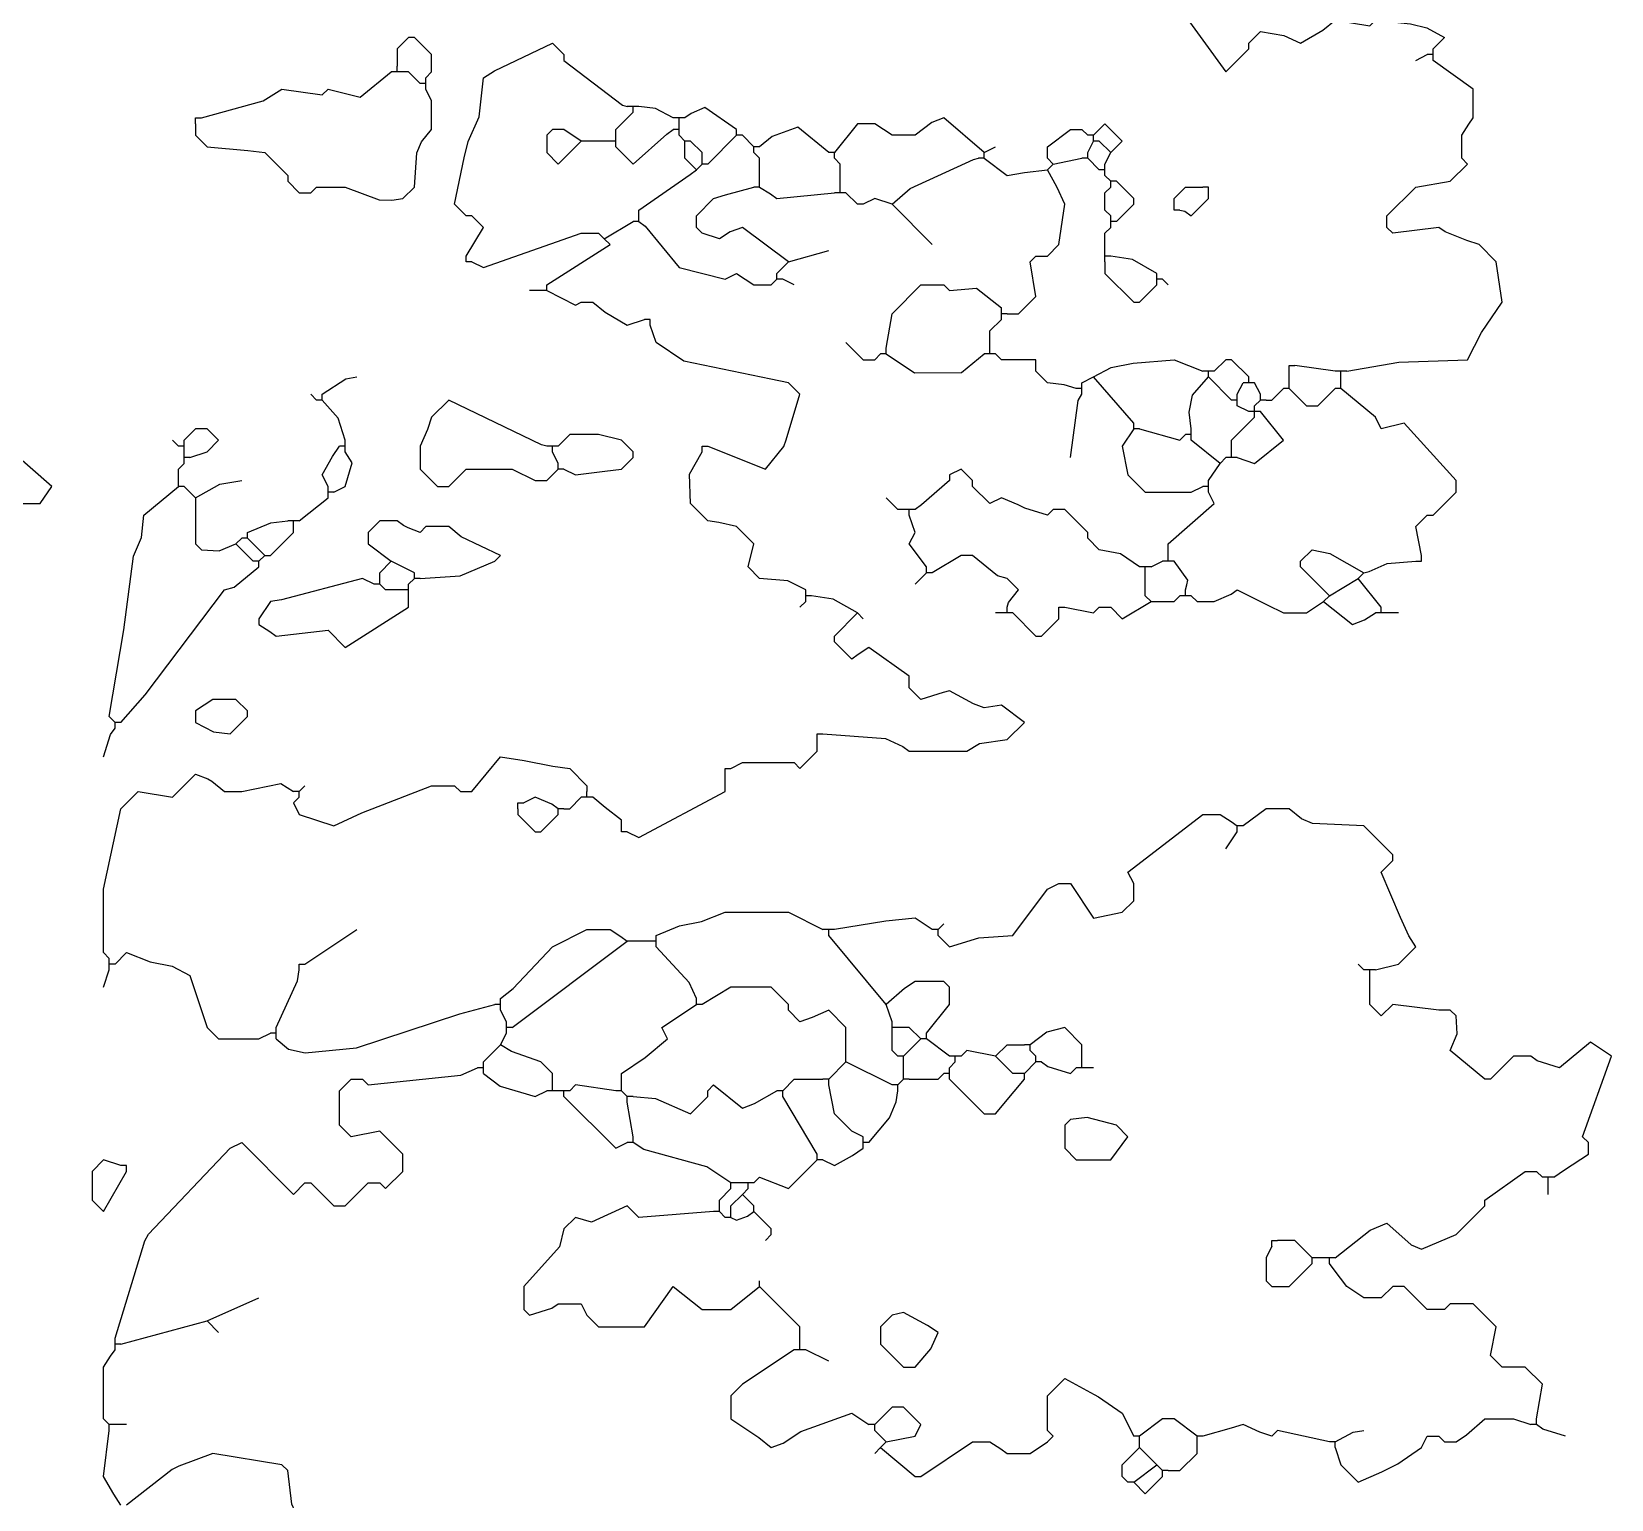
# Model space of a CAD drawing. Header units: metres. Extents: x -375439 to -92892, y 227570 to 490033.
# Drawn here: x -199633 to -197437, y 238035 to 240075 of the extents above; entities that cross this region are included whole.
import ezdxf

# ---------------------------------------------------------------- set-up
doc = ezdxf.new("R2010")
doc.units = ezdxf.units.M
doc.header["$MEASUREMENT"] = 0

msp = doc.modelspace()

# ---------------------------------------------------------------- linework, layer by layer
at = {"linetype": 'Continuous'}
for points in [[(-198036.5, 240106.5), (-197972.5, 240018.5), (-197940.5, 240050.5), (-197940.5, 240058.5), (-197924.5, 240074.5), (-197891.7, 240068.9), (-197868.5, 240058.5), (-197837.8, 240076.4), (-197820.5, 240090.5), (-197772.5, 240082.5), (-197764.5, 240090.5), (-197715.8, 240085.4), (-197693.2, 240079.7), (-197668.5, 240066.5), (-197684.5, 240050.5)], [(-199084.5, 240010.5), (-199076.5, 240018.5), (-199076.5, 240042.5), (-199100.5, 240066.5), (-199108.5, 240066.5), (-199124.5, 240050.5), (-199124.5, 240026.5)], [(-199028.5, 239762.5), (-199004.5, 239802.5), (-199020.5, 239818.5), (-199028.5, 239818.5), (-199044.5, 239834.5), (-199031.3, 239899.3), (-199025.7, 239921.8), (-199010.5, 239955.9), (-199004.5, 240010.5), (-198989.3, 240020.1), (-198908.5, 240058.5), (-198892.5, 240042.5), (-198892.5, 240034.5), (-198811.1, 239972.5), (-198804.5, 239970.5)], [(-197684.5, 240042.5), (-197684.5, 240050.5)], [(-199124.5, 240018.5), (-199124.5, 240026.5)], [(-197804.5, 239602.5), (-197732.2, 239614.9), (-197636.5, 239618.5), (-197617, 239656.4), (-197588.5, 239698.5), (-197596.5, 239754.5), (-197620.5, 239778.5), (-197637.3, 239784.1), (-197667.7, 239796.1), (-197676.5, 239802.5), (-197740.5, 239794.5), (-197748.5, 239802.5), (-197748.5, 239818.5), (-197708.5, 239858.5), (-197660.5, 239866.5), (-197636.5, 239890.5), (-197644.5, 239898.5), (-197644.5, 239930.5), (-197634.9, 239945.7), (-197628.5, 239954.5), (-197628.5, 239994.5), (-197684.5, 240034.5)], [(-197708.5, 240034.5), (-197692.5, 240042.5)], [(-197684.5, 240042.5), (-197692.5, 240042.5)], [(-197684.5, 240034.5), (-197684.5, 240042.5)], [(-199396.5, 239954.5), (-199310.8, 239978.3), (-199284.5, 239994.5), (-199228.5, 239986.5), (-199220.5, 239994.5), (-199175.6, 239983.2), (-199132.5, 240018.5)], [(-199124.5, 240018.5), (-199132.5, 240018.5)], [(-199116.5, 240018.5), (-199124.5, 240018.5)], [(-199092.5, 240002.5), (-199108.5, 240018.5), (-199116.5, 240018.5)], [(-199084.5, 240002.5), (-199092.5, 240002.5)], [(-199084.5, 240002.5), (-199084.5, 240010.5)], [(-199084.5, 239994.5), (-199084.5, 240002.5)], [(-199404.5, 239946.5), (-199404.5, 239930.5), (-199388.5, 239914.5), (-199331.8, 239909.4), (-199308.5, 239906.5), (-199276.5, 239874.5), (-199276.5, 239866.5), (-199260.5, 239850.5), (-199244.5, 239850.5), (-199236.5, 239858.5), (-199196.5, 239858.5), (-199149.3, 239840.9), (-199131.7, 239840.1), (-199116.5, 239842.5), (-199100.5, 239858.5), (-199097.2, 239906.1), (-199090.7, 239921.3), (-199076.5, 239938.5), (-199076.5, 239978.5), (-199084.5, 239994.5)], [(-198820.5, 239930.5), (-198820.5, 239938.5), (-198796.5, 239962.5)], [(-198796.5, 239970.5), (-198804.5, 239970.5)], [(-198796.5, 239962.5), (-198796.5, 239970.5)], [(-198788.5, 239970.5), (-198796.5, 239970.5)], [(-198740.5, 239954.5), (-198765.2, 239967.7), (-198788.5, 239970.5)], [(-198652.5, 239938.5), (-198696.7, 239968.9), (-198715.7, 239960.9), (-198724.5, 239954.5)], [(-199404.5, 239946.5), (-199404.5, 239954.5), (-199396.5, 239954.5)], [(-198868.5, 239922.5), (-198892.5, 239938.5), (-198908.5, 239938.5), (-198916.5, 239930.5), (-198916.5, 239906.5), (-198900.5, 239890.5), (-198868.5, 239922.5)], [(-198820.5, 239914.5), (-198796.5, 239890.5), (-198749.3, 239932.1), (-198740.5, 239938.5)], [(-198732.5, 239954.5), (-198740.5, 239954.5)], [(-198732.5, 239938.5), (-198740.5, 239938.5)], [(-198732.5, 239946.5), (-198732.5, 239954.5)], [(-198724.5, 239954.5), (-198732.5, 239954.5)], [(-198732.5, 239938.5), (-198732.5, 239946.5)], [(-198732.5, 239930.5), (-198732.5, 239938.5)], [(-198652.5, 239930.5), (-198652.5, 239938.5)], [(-198524.5, 239906.5), (-198567.6, 239941.9), (-198603.3, 239928.7), (-198620.5, 239914.5)], [(-198308.5, 239906.5), (-198364.5, 239954.5), (-198381.3, 239948.1), (-198404.5, 239930.5), (-198436.5, 239930.5), (-198460.5, 239946.5), (-198484.5, 239946.5), (-198516.5, 239906.5)], [(-198212.5, 239890.5), (-198220.5, 239898.5), (-198220.5, 239914.5), (-198188.5, 239938.5), (-198172.5, 239938.5), (-198164.5, 239930.5)], [(-198132.5, 239906.5), (-198116.5, 239922.5), (-198140.5, 239946.5), (-198156.5, 239930.5)], [(-198828.5, 239922.5), (-198868.5, 239922.5)], [(-198820.5, 239922.5), (-198828.5, 239922.5)], [(-198820.5, 239922.5), (-198820.5, 239930.5)], [(-198820.5, 239914.5), (-198820.5, 239922.5)], [(-198724.5, 239922.5), (-198732.5, 239930.5)], [(-198724.5, 239914.5), (-198724.5, 239922.5)], [(-198716.5, 239922.5), (-198724.5, 239922.5)], [(-198708.5, 239882.5), (-198724.5, 239898.5), (-198724.5, 239914.5)], [(-198700.5, 239898.5), (-198700.5, 239906.5), (-198716.5, 239922.5)], [(-198692.5, 239890.5), (-198652.5, 239930.5)], [(-198644.5, 239930.5), (-198652.5, 239930.5)], [(-198628.5, 239914.5), (-198644.5, 239930.5)], [(-198628.5, 239906.5), (-198628.5, 239914.5)], [(-198620.5, 239914.5), (-198628.5, 239914.5)], [(-198308.5, 239906.5), (-198292.5, 239914.5)], [(-198156.5, 239930.5), (-198164.5, 239930.5)], [(-198164.5, 239906.5), (-198156.5, 239922.5)], [(-198156.5, 239922.5), (-198156.5, 239930.5)], [(-198148.5, 239922.5), (-198156.5, 239922.5)], [(-198132.5, 239906.5), (-198148.5, 239922.5)], [(-198700.5, 239890.5), (-198700.5, 239898.5)], [(-198620.5, 239866.5), (-198620.5, 239898.5), (-198628.5, 239906.5)], [(-198516.5, 239906.5), (-198524.5, 239906.5)], [(-198516.5, 239898.5), (-198516.5, 239906.5)], [(-198508.5, 239858.5), (-198508.5, 239890.5), (-198516.5, 239898.5)], [(-198436.5, 239834.5), (-198411.1, 239856.6), (-198323.3, 239896.7), (-198316.5, 239898.5)], [(-198308.5, 239898.5), (-198316.5, 239898.5)], [(-198308.5, 239898.5), (-198308.5, 239906.5)], [(-198308.5, 239898.5), (-198276.5, 239874.5), (-198252.5, 239878.5), (-198220.5, 239882.5)], [(-198212.5, 239890.5), (-198172.5, 239898.5)], [(-198164.5, 239898.5), (-198172.5, 239898.5)], [(-198164.5, 239898.5), (-198164.5, 239906.5)], [(-198148.5, 239882.5), (-198164.5, 239898.5)], [(-198140.5, 239890.5), (-198132.5, 239906.5)], [(-198788.5, 239818.5), (-198788.5, 239826.5), (-198717.3, 239876.1), (-198708.5, 239882.5)], [(-198708.5, 239882.5), (-198700.5, 239890.5)], [(-198692.5, 239890.5), (-198700.5, 239890.5)], [(-198276.5, 239682.5), (-198260.5, 239682.5), (-198236.5, 239706.5), (-198244.5, 239754.5), (-198236.5, 239762.5), (-198220.5, 239762.5), (-198204.5, 239778.5), (-198196.5, 239834.5), (-198206.9, 239857.7), (-198220.5, 239882.5)], [(-198220.5, 239882.5), (-198212.5, 239890.5)], [(-198140.5, 239882.5), (-198148.5, 239882.5)], [(-198140.5, 239882.5), (-198140.5, 239890.5)], [(-198140.5, 239874.5), (-198140.5, 239882.5)], [(-198132.5, 239866.5), (-198140.5, 239874.5)], [(-198580.5, 239754.5), (-198644.5, 239802.5), (-198661.3, 239796.1), (-198676.5, 239786.5), (-198700.5, 239794.5), (-198708.5, 239802.5), (-198708.5, 239818.5), (-198684.5, 239842.5), (-198667.9, 239847.5), (-198628.5, 239858.5)], [(-198620.5, 239858.5), (-198628.5, 239858.5)], [(-198620.5, 239858.5), (-198620.5, 239866.5)], [(-198620.5, 239858.5), (-198605.3, 239848.9), (-198596.5, 239842.5), (-198516.5, 239850.5)], [(-198508.5, 239850.5), (-198516.5, 239850.5)], [(-198508.5, 239850.5), (-198508.5, 239858.5)], [(-198500.5, 239850.5), (-198508.5, 239850.5)], [(-198436.5, 239834.5), (-198460.5, 239842.5), (-198476.5, 239834.5), (-198484.5, 239834.5), (-198500.5, 239850.5)], [(-198132.5, 239818.5), (-198140.5, 239826.5), (-198140.5, 239850.5), (-198132.5, 239858.5)], [(-198132.5, 239858.5), (-198132.5, 239866.5)], [(-198124.5, 239866.5), (-198132.5, 239866.5)], [(-198124.5, 239810.5), (-198100.5, 239834.5), (-198100.5, 239842.5), (-198124.5, 239866.5)], [(-198044.5, 239834.5), (-198044.5, 239842.5), (-198028.5, 239858.5), (-198004.5, 239858.5)], [(-198036.5, 239826.5), (-198029.3, 239824.9), (-198020.5, 239818.5), (-197996.5, 239842.5), (-197996.5, 239850.5)], [(-197996.5, 239850.5), (-197996.5, 239858.5), (-198004.5, 239858.5)], [(-198380.5, 239778.5), (-198436.5, 239834.5)], [(-198036.5, 239826.5), (-198044.5, 239826.5), (-198044.5, 239834.5)], [(-198836.5, 239786.5), (-198796.5, 239810.5)], [(-198788.5, 239810.5), (-198796.5, 239810.5)], [(-198788.5, 239810.5), (-198788.5, 239818.5)], [(-198788.5, 239810.5), (-198779.7, 239804.1), (-198732.5, 239746.5), (-198668.5, 239730.5), (-198652.5, 239738.5), (-198628.5, 239722.5), (-198604.5, 239722.5), (-198596.5, 239730.5)], [(-198132.5, 239810.5), (-198132.5, 239818.5)], [(-198132.5, 239802.5), (-198132.5, 239810.5)], [(-198124.5, 239810.5), (-198132.5, 239810.5)], [(-199020.5, 239754.5), (-199004.5, 239746.5), (-198868.5, 239794.5), (-198844.5, 239794.5), (-198836.5, 239786.5)], [(-198916.5, 239722.5), (-198828.5, 239778.5), (-198836.5, 239786.5)], [(-198140.5, 239770.5), (-198140.5, 239794.5), (-198132.5, 239802.5)], [(-199020.5, 239754.5), (-199028.5, 239754.5), (-199028.5, 239762.5)], [(-198580.5, 239754.5), (-198524.5, 239770.5)], [(-198140.5, 239762.5), (-198140.5, 239770.5)], [(-198140.5, 239754.5), (-198140.5, 239762.5)], [(-198132.5, 239762.5), (-198140.5, 239762.5)], [(-198068.5, 239738.5), (-198102.1, 239757.7), (-198132.5, 239762.5)], [(-198596.5, 239738.5), (-198580.5, 239754.5)], [(-198596.5, 239730.5), (-198596.5, 239738.5)], [(-198140.5, 239754.5), (-198140.5, 239738.5), (-198100.5, 239698.5), (-198092.5, 239698.5), (-198068.5, 239722.5)], [(-198068.5, 239730.5), (-198068.5, 239738.5)], [(-198916.5, 239714.5), (-198916.5, 239722.5)], [(-198588.5, 239730.5), (-198596.5, 239730.5)], [(-198572.5, 239722.5), (-198588.5, 239730.5)], [(-198444.5, 239634.5), (-198436.5, 239682.5), (-198396.5, 239722.5), (-198364.5, 239722.5), (-198356.5, 239714.5), (-198319.3, 239717.8), (-198284.5, 239690.5)], [(-198068.5, 239722.5), (-198068.5, 239730.5)], [(-198060.5, 239730.5), (-198068.5, 239730.5)], [(-198052.5, 239722.5), (-198060.5, 239730.5)], [(-198924.5, 239714.5), (-198940.5, 239714.5)], [(-198916.5, 239714.5), (-198924.5, 239714.5)], [(-198916.5, 239714.5), (-198876.5, 239694.5), (-198868.5, 239698.5), (-198852.5, 239698.5), (-198835.3, 239684.4), (-198804.5, 239666.5), (-198780.5, 239674.5)], [(-198772.5, 239666.5), (-198772.5, 239674.5), (-198780.5, 239674.5)], [(-198300.5, 239634.5), (-198300.5, 239658.5), (-198284.5, 239674.5)], [(-198284.5, 239682.5), (-198284.5, 239690.5)], [(-198284.5, 239674.5), (-198284.5, 239682.5)], [(-198276.5, 239682.5), (-198284.5, 239682.5)], [(-198692.5, 239498.5), (-198612.5, 239466.5), (-198586.9, 239497.7), (-198583.8, 239507.1), (-198564.5, 239570.5), (-198580.5, 239586.5), (-198605.1, 239591.5), (-198725.8, 239616.7), (-198764.5, 239642.5), (-198772.5, 239666.5)], [(-198500.5, 239642.5), (-198476.5, 239618.5), (-198460.5, 239618.5), (-198452.5, 239626.5)], [(-198444.5, 239626.5), (-198444.5, 239634.5)], [(-198300.5, 239626.5), (-198300.5, 239634.5)], [(-198444.5, 239626.5), (-198452.5, 239626.5)], [(-198444.5, 239626.5), (-198405.3, 239600.1), (-198339.7, 239600.9), (-198308.5, 239626.5)], [(-198300.5, 239626.5), (-198308.5, 239626.5)], [(-198292.5, 239626.5), (-198300.5, 239626.5)], [(-198244.5, 239618.5), (-198284.5, 239618.5), (-198292.5, 239626.5)], [(-198236.5, 239610.5), (-198236.5, 239618.5), (-198244.5, 239618.5)], [(-198180.5, 239578.5), (-198197.2, 239583.7), (-198220.5, 239586.5), (-198236.5, 239602.5), (-198236.5, 239610.5)], [(-198156.5, 239594.5), (-198131.9, 239607.5), (-198101.1, 239613.6), (-198044.5, 239618.5), (-198004.5, 239602.5)], [(-197940.5, 239594.5), (-197964.5, 239618.5), (-197972.5, 239618.5), (-197988.5, 239602.5)], [(-197884.5, 239602.5), (-197884.5, 239610.5), (-197876.5, 239610.5)], [(-197820.5, 239602.5), (-197876.5, 239610.5)], [(-199228.5, 239570.5), (-199195.7, 239592.1), (-199180.5, 239594.5)], [(-198172.5, 239586.5), (-198156.5, 239594.5)], [(-198172.5, 239578.5), (-198172.5, 239586.5)], [(-198100.5, 239530.5), (-198156.5, 239594.5)], [(-198020.5, 239522.5), (-198023.3, 239545.8), (-198018.6, 239569.1), (-197996.5, 239594.5)], [(-197996.5, 239602.5), (-198004.5, 239602.5)], [(-197996.5, 239594.5), (-197996.5, 239602.5)], [(-197988.5, 239602.5), (-197996.5, 239602.5)], [(-197964.5, 239562.5), (-197996.5, 239594.5)], [(-197956.5, 239570.5), (-197948.5, 239586.5)], [(-197940.5, 239586.5), (-197948.5, 239586.5)], [(-197940.5, 239586.5), (-197940.5, 239594.5)], [(-197932.5, 239586.5), (-197940.5, 239586.5)], [(-197924.5, 239570.5), (-197932.5, 239586.5)], [(-197884.5, 239586.5), (-197884.5, 239602.5)], [(-197884.5, 239578.5), (-197884.5, 239586.5)], [(-197812.5, 239602.5), (-197820.5, 239602.5)], [(-197812.5, 239594.5), (-197812.5, 239602.5)], [(-197804.5, 239602.5), (-197812.5, 239602.5)], [(-197812.5, 239586.5), (-197812.5, 239594.5)], [(-197812.5, 239578.5), (-197812.5, 239586.5)], [(-199236.5, 239562.5), (-199244.5, 239570.5)], [(-199228.5, 239562.5), (-199236.5, 239562.5)], [(-199228.5, 239562.5), (-199228.5, 239570.5)], [(-199196.5, 239506.5), (-199206.4, 239537.1), (-199228.5, 239562.5)], [(-198916.5, 239498.5), (-198923.7, 239500.1), (-199052.5, 239562.5), (-199076.5, 239538.5), (-199082.1, 239521.7), (-199092.5, 239498.5), (-199092.5, 239466.5), (-199068.5, 239442.5), (-199052.5, 239442.5), (-199028.5, 239466.5), (-198964.5, 239466.5), (-198932.5, 239450.5), (-198916.5, 239450.5), (-198900.5, 239466.5)], [(-198188.5, 239482.5), (-198177.7, 239561.8), (-198172.5, 239570.5)], [(-198172.5, 239578.5), (-198180.5, 239578.5)], [(-198172.5, 239570.5), (-198172.5, 239578.5)], [(-197956.5, 239562.5), (-197964.5, 239562.5)], [(-197956.5, 239562.5), (-197956.5, 239570.5)], [(-197956.5, 239554.5), (-197956.5, 239562.5)], [(-197932.5, 239554.5), (-197924.5, 239562.5)], [(-197924.5, 239562.5), (-197924.5, 239570.5)], [(-197916.5, 239562.5), (-197924.5, 239562.5)], [(-197916.5, 239562.5), (-197908.5, 239562.5), (-197892.5, 239578.5)], [(-197884.5, 239578.5), (-197892.5, 239578.5)], [(-197884.5, 239578.5), (-197860.5, 239554.5), (-197844.5, 239554.5), (-197820.5, 239578.5)], [(-197812.5, 239578.5), (-197820.5, 239578.5)], [(-197700.5, 239346.5), (-197708.5, 239386.5), (-197692.5, 239402.5), (-197684.5, 239402.5), (-197652.5, 239434.5), (-197652.5, 239450.5), (-197724.5, 239530.5), (-197756.5, 239522.5), (-197764.5, 239538.5), (-197812.5, 239578.5)], [(-197940.5, 239546.5), (-197956.5, 239554.5)], [(-197956.5, 239482.5), (-197932.5, 239474.5), (-197892.5, 239506.5), (-197924.5, 239546.5)], [(-197932.5, 239546.5), (-197940.5, 239546.5)], [(-197932.5, 239546.5), (-197932.5, 239554.5)], [(-197932.5, 239538.5), (-197932.5, 239546.5)], [(-197924.5, 239546.5), (-197932.5, 239546.5)], [(-199412.5, 239482.5), (-199388.5, 239490.5), (-199372.5, 239506.5), (-199388.5, 239522.5), (-199404.5, 239522.5), (-199420.5, 239506.5)], [(-198100.5, 239522.5), (-198116.5, 239498.5), (-198108.5, 239458.5), (-198084.5, 239434.5), (-198020.5, 239434.5), (-198004.5, 239442.5)], [(-198100.5, 239522.5), (-198100.5, 239530.5)], [(-198092.5, 239522.5), (-198100.5, 239522.5)], [(-198092.5, 239522.5), (-198036.5, 239506.5), (-198028.5, 239514.5)], [(-198020.5, 239514.5), (-198020.5, 239522.5)], [(-197964.5, 239490.5), (-197964.5, 239506.5), (-197932.5, 239538.5)], [(-199620.5, 239418.5), (-199604.5, 239442.5), (-199668.5, 239498.5), (-199684.5, 239482.5), (-199684.5, 239442.5), (-199660.5, 239418.5), (-199620.5, 239418.5)], [(-199428.5, 239498.5), (-199436.5, 239506.5)], [(-199420.5, 239498.5), (-199428.5, 239498.5)], [(-199420.5, 239498.5), (-199420.5, 239506.5)], [(-199420.5, 239490.5), (-199420.5, 239498.5)], [(-199220.5, 239442.5), (-199228.5, 239458.5), (-199214.4, 239483.8), (-199204.5, 239498.5)], [(-199196.5, 239498.5), (-199204.5, 239498.5)], [(-199196.5, 239498.5), (-199196.5, 239506.5)], [(-199196.5, 239490.5), (-199196.5, 239498.5)], [(-198908.5, 239498.5), (-198916.5, 239498.5)], [(-198908.5, 239490.5), (-198908.5, 239498.5)], [(-198900.5, 239498.5), (-198908.5, 239498.5)], [(-198892.5, 239466.5), (-198876.5, 239458.5), (-198835.8, 239463.7), (-198812.5, 239466.5), (-198796.5, 239482.5), (-198796.5, 239490.5), (-198812.5, 239506.5), (-198844.5, 239514.5), (-198884.5, 239514.5), (-198900.5, 239498.5)], [(-198700.5, 239490.5), (-198700.5, 239498.5), (-198692.5, 239498.5)], [(-198020.5, 239514.5), (-198028.5, 239514.5)], [(-198020.5, 239506.5), (-198020.5, 239514.5)], [(-197980.5, 239474.5), (-198020.5, 239506.5)], [(-199428.5, 239450.5), (-199428.5, 239466.5), (-199420.5, 239474.5)], [(-199420.5, 239482.5), (-199420.5, 239490.5)], [(-199420.5, 239474.5), (-199420.5, 239482.5)], [(-199412.5, 239482.5), (-199420.5, 239482.5)], [(-199212.5, 239434.5), (-199196.5, 239442.5), (-199186.9, 239475.3), (-199196.5, 239490.5)], [(-198900.5, 239474.5), (-198908.5, 239490.5)], [(-198900.5, 239466.5), (-198900.5, 239474.5)], [(-198556.5, 239298.5), (-198581.1, 239311.3), (-198620.5, 239314.5), (-198636.5, 239330.5), (-198628.5, 239362.5), (-198652.5, 239386.5), (-198677.3, 239392.1), (-198692.5, 239394.5), (-198716.5, 239418.5), (-198718.1, 239459.3), (-198700.5, 239490.5)], [(-197996.5, 239450.5), (-197980.5, 239474.5)], [(-197980.5, 239474.5), (-197972.5, 239482.5)], [(-197964.5, 239482.5), (-197972.5, 239482.5)], [(-197964.5, 239482.5), (-197964.5, 239490.5)], [(-197956.5, 239482.5), (-197964.5, 239482.5)], [(-198892.5, 239466.5), (-198900.5, 239466.5)], [(-198092.5, 239330.5), (-198119, 239348.8), (-198148.5, 239354.5), (-198164.5, 239370.5), (-198164.5, 239378.5), (-198196.5, 239410.5), (-198212.5, 239410.5), (-198220.5, 239402.5), (-198251.7, 239412.1), (-198261.3, 239416.9), (-198284.5, 239426.5), (-198300.5, 239418.5), (-198324.5, 239442.5), (-198324.5, 239450.5), (-198340.5, 239466.5), (-198356.5, 239458.5), (-198356.5, 239450.5), (-198395.7, 239416.9), (-198404.5, 239410.5)], [(-199516.5, 239114.5), (-199524.5, 239122.5), (-199504.2, 239242.9), (-199490.9, 239345.7), (-199479.6, 239371.2), (-199476.5, 239402.5), (-199428.5, 239442.5)], [(-199428.5, 239442.5), (-199428.5, 239450.5)], [(-199420.5, 239442.5), (-199428.5, 239442.5)], [(-199404.5, 239426.5), (-199420.5, 239442.5)], [(-199404.5, 239426.5), (-199370.9, 239445.7), (-199340.5, 239450.5)], [(-199220.5, 239434.5), (-199220.5, 239442.5)], [(-199220.5, 239426.5), (-199220.5, 239434.5)], [(-199212.5, 239434.5), (-199220.5, 239434.5)], [(-198052.5, 239346.5), (-198052.5, 239362.5), (-197988.5, 239418.5), (-197996.5, 239434.5)], [(-197996.5, 239442.5), (-198004.5, 239442.5)], [(-197996.5, 239442.5), (-197996.5, 239450.5)], [(-197996.5, 239434.5), (-197996.5, 239442.5)], [(-199404.5, 239426.5), (-199404.5, 239362.5), (-199396.5, 239354.5), (-199371.7, 239352.9), (-199348.5, 239362.5)], [(-199260.5, 239394.5), (-199220.5, 239426.5)], [(-198420.5, 239410.5), (-198428.5, 239410.5), (-198444.5, 239426.5)], [(-198412.5, 239410.5), (-198420.5, 239410.5)], [(-198412.5, 239402.5), (-198412.5, 239410.5)], [(-198404.5, 239410.5), (-198412.5, 239410.5)], [(-199332.5, 239378.5), (-199299.8, 239391.7), (-199276.5, 239394.5)], [(-199308.5, 239346.5), (-199300.5, 239346.5), (-199268.5, 239378.5), (-199268.5, 239386.5)], [(-199268.5, 239394.5), (-199276.5, 239394.5)], [(-199268.5, 239386.5), (-199268.5, 239394.5)], [(-199260.5, 239394.5), (-199268.5, 239394.5)], [(-199092.5, 239314.5), (-199037, 239318), (-198988.5, 239338.5), (-198980.5, 239346.5), (-199035.3, 239372.4), (-199052.5, 239386.5), (-199084.5, 239386.5), (-199092.5, 239378.5), (-199109.3, 239384.9), (-199115.7, 239388.1), (-199124.5, 239394.5), (-199148.5, 239394.5), (-199164.5, 239378.5), (-199164.5, 239362.5), (-199132.5, 239338.5)], [(-198388.5, 239330.5), (-198412.5, 239362.5), (-198404.5, 239378.5), (-198412.5, 239402.5)], [(-199348.5, 239362.5), (-199340.5, 239370.5)], [(-199332.5, 239370.5), (-199340.5, 239370.5)], [(-199332.5, 239370.5), (-199332.5, 239378.5)], [(-199308.5, 239346.5), (-199332.5, 239370.5)], [(-199324.5, 239338.5), (-199348.5, 239362.5)], [(-199316.5, 239338.5), (-199308.5, 239346.5)], [(-198276.5, 239274.5), (-198274.7, 239281.3), (-198260.5, 239298.5), (-198276.5, 239314.5), (-198290.1, 239318.2), (-198324.5, 239346.5), (-198340.5, 239346.5), (-198380.5, 239322.5)], [(-198052.5, 239338.5), (-198052.5, 239346.5)], [(-197828.5, 239290.5), (-197868.5, 239330.5), (-197868.5, 239338.5), (-197852.5, 239354.5), (-197827.8, 239349.4), (-197780.5, 239322.5)], [(-197708.5, 239338.5), (-197700.5, 239338.5), (-197700.5, 239346.5)], [(-199508.5, 239114.5), (-199474.6, 239152.9), (-199364.5, 239298.5), (-199351, 239302.2), (-199316.5, 239330.5)], [(-199316.5, 239338.5), (-199324.5, 239338.5)], [(-199316.5, 239330.5), (-199316.5, 239338.5)], [(-199148.5, 239314.5), (-199148.5, 239322.5), (-199132.5, 239338.5)], [(-199100.5, 239322.5), (-199132.5, 239338.5)], [(-199100.5, 239314.5), (-199100.5, 239322.5)], [(-198404.5, 239306.5), (-198388.5, 239322.5)], [(-198388.5, 239322.5), (-198388.5, 239330.5)], [(-198380.5, 239322.5), (-198388.5, 239322.5)], [(-198084.5, 239330.5), (-198092.5, 239330.5)], [(-198084.5, 239322.5), (-198084.5, 239330.5)], [(-198076.5, 239330.5), (-198084.5, 239330.5)], [(-198076.5, 239282.5), (-198084.5, 239290.5), (-198084.5, 239322.5)], [(-198076.5, 239330.5), (-198060.5, 239338.5)], [(-198052.5, 239338.5), (-198060.5, 239338.5)], [(-198044.5, 239338.5), (-198052.5, 239338.5)], [(-198028.5, 239298.5), (-198026.9, 239305.7), (-198025.3, 239312.1), (-198044.5, 239338.5)], [(-197788.5, 239314.5), (-197780.5, 239322.5)], [(-197780.5, 239322.5), (-197773.3, 239324.1), (-197748, 239335.3), (-197708.5, 239338.5)], [(-199156.5, 239306.5), (-199172.5, 239314.5), (-199285.3, 239284.9), (-199300.5, 239282.5), (-199316.5, 239258.5), (-199316.5, 239250.5), (-199301.3, 239240.9), (-199292.5, 239234.5), (-199220.5, 239242.5), (-199196.5, 239218.5), (-199108.5, 239274.5), (-199108.5, 239290.5)], [(-199148.5, 239306.5), (-199156.5, 239306.5)], [(-199148.5, 239306.5), (-199148.5, 239314.5)], [(-199116.5, 239298.5), (-199140.5, 239298.5), (-199148.5, 239306.5)], [(-199108.5, 239298.5), (-199116.5, 239298.5)], [(-199108.5, 239306.5), (-199100.5, 239314.5)], [(-199108.5, 239298.5), (-199108.5, 239306.5)], [(-199108.5, 239290.5), (-199108.5, 239298.5)], [(-199092.5, 239314.5), (-199100.5, 239314.5)], [(-198556.5, 239290.5), (-198556.5, 239298.5)], [(-198028.5, 239290.5), (-198028.5, 239298.5)], [(-198020.5, 239290.5), (-198012.5, 239282.5), (-197988.5, 239282.5), (-197965.3, 239292.9), (-197956.5, 239298.5), (-197914.9, 239277.7), (-197892.5, 239266.5), (-197860.5, 239266.5), (-197836.5, 239282.5)], [(-197828.5, 239290.5), (-197788.5, 239314.5)], [(-197756.5, 239274.5), (-197788.5, 239314.5)], [(-198564.5, 239274.5), (-198556.5, 239282.5)], [(-198556.5, 239282.5), (-198556.5, 239290.5)], [(-198548.5, 239290.5), (-198556.5, 239290.5)], [(-198484.5, 239266.5), (-198518.1, 239285.7), (-198548.5, 239290.5)], [(-198196.5, 239274.5), (-198156.5, 239266.5), (-198148.5, 239274.5), (-198132.5, 239274.5), (-198116.5, 239258.5), (-198076.5, 239282.5)], [(-198076.5, 239282.5), (-198044.5, 239282.5), (-198036.5, 239290.5)], [(-198028.5, 239290.5), (-198036.5, 239290.5)], [(-198020.5, 239290.5), (-198028.5, 239290.5)], [(-197836.5, 239282.5), (-197828.5, 239290.5)], [(-197836.5, 239282.5), (-197796.5, 239250.5), (-197779.7, 239256.9), (-197764.5, 239266.5)], [(-198532.5, 239098.5), (-198445.5, 239091.9), (-198421.3, 239080.9), (-198412.5, 239074.5), (-198332.5, 239074.5), (-198315, 239085.3), (-198276.5, 239090.5), (-198252.5, 239114.5), (-198284.5, 239138.5), (-198308.5, 239134.5), (-198323.3, 239140.4), (-198356.5, 239158.5), (-198365.3, 239156.1), (-198396.5, 239146.5), (-198412.5, 239162.5), (-198412.5, 239178.5), (-198468.5, 239218.5), (-198483.7, 239208.9), (-198492.5, 239202.5), (-198516.5, 239226.5), (-198516.5, 239234.5), (-198484.5, 239266.5)], [(-198476.5, 239258.5), (-198484.5, 239266.5)], [(-198284.5, 239266.5), (-198292.5, 239266.5)], [(-198276.5, 239266.5), (-198284.5, 239266.5)], [(-198276.5, 239266.5), (-198276.5, 239274.5)], [(-198268.5, 239266.5), (-198276.5, 239266.5)], [(-198268.5, 239266.5), (-198236.5, 239234.5), (-198228.5, 239234.5), (-198204.5, 239258.5), (-198204.5, 239266.5)], [(-198204.5, 239266.5), (-198204.5, 239274.5), (-198196.5, 239274.5)], [(-197756.5, 239266.5), (-197764.5, 239266.5)], [(-197756.5, 239266.5), (-197756.5, 239274.5)], [(-197748.5, 239266.5), (-197756.5, 239266.5)], [(-197732.5, 239266.5), (-197748.5, 239266.5)], [(-199356.5, 239098.5), (-199332.5, 239122.5), (-199332.5, 239130.5), (-199348.5, 239146.5), (-199380.5, 239146.5), (-199404.5, 239130.5), (-199404.5, 239114.5), (-199379.8, 239101.4), (-199356.5, 239098.5)], [(-199532.5, 239066.5), (-199522.9, 239097.7), (-199516.5, 239106.5)], [(-199516.5, 239106.5), (-199516.5, 239114.5)], [(-199508.5, 239114.5), (-199516.5, 239114.5)], [(-198660.5, 239050.5), (-198644.5, 239058.5), (-198572.5, 239058.5), (-198564.5, 239050.5), (-198540.5, 239074.5), (-198540.5, 239090.5)], [(-198540.5, 239090.5), (-198540.5, 239098.5), (-198532.5, 239098.5)], [(-199260.5, 239010.5), (-199268.5, 239002.5), (-199260.5, 238986.5), (-199212.5, 238970.5), (-199173.3, 238988.9), (-199076.5, 239026.5), (-199044.5, 239026.5), (-199036.5, 239018.5), (-199020.5, 239018.5), (-198980.5, 239066.5), (-198947.9, 239061.6), (-198907.8, 239053.4), (-198884.5, 239050.5), (-198860.5, 239026.5), (-198860.5, 239018.5)], [(-199524.5, 238786.5), (-199532.5, 238794.5), (-199532.5, 238882.5), (-199508.5, 238994.5), (-199484.5, 239018.5), (-199436.5, 239010.5), (-199404.5, 239042.5), (-199387.7, 239036.1), (-199381.8, 239032.7), (-199364.5, 239018.5), (-199340.5, 239018.5), (-199286.1, 239029.7), (-199268.5, 239018.5)], [(-198804.5, 238962.5), (-198788.5, 238954.5), (-198668.5, 239018.5), (-198668.5, 239042.5)], [(-198668.5, 239042.5), (-198668.5, 239050.5), (-198660.5, 239050.5)], [(-199260.5, 239018.5), (-199268.5, 239018.5)], [(-199260.5, 239018.5), (-199252.5, 239026.5)], [(-199260.5, 239010.5), (-199260.5, 239018.5)], [(-198860.5, 239010.5), (-198860.5, 239018.5)], [(-198956.5, 238994.5), (-198956.5, 239002.5), (-198948.5, 239002.5)], [(-198956.5, 238994.5), (-198956.5, 238986.5), (-198932.5, 238962.5), (-198924.5, 238962.5), (-198900.5, 238986.5)], [(-198900.5, 238994.5), (-198909.3, 239000.9), (-198932.5, 239010.5), (-198948.5, 239002.5)], [(-198900.5, 238986.5), (-198900.5, 238994.5)], [(-198892.5, 238994.5), (-198900.5, 238994.5)], [(-198892.5, 238994.5), (-198884.5, 238994.5), (-198868.5, 239010.5)], [(-198860.5, 239010.5), (-198868.5, 239010.5)], [(-198852.5, 239010.5), (-198860.5, 239010.5)], [(-198812.5, 238970.5), (-198812.5, 238978.5), (-198835.3, 238996.4), (-198852.5, 239010.5)], [(-197764.5, 238770.5), (-197732.5, 238778.5), (-197708.5, 238802.5), (-197718.1, 238817.7), (-197729.7, 238843.3), (-197756.5, 238906.5), (-197740.5, 238922.5), (-197740.5, 238930.5), (-197780.5, 238970.5), (-197852.2, 238974.1), (-197867.3, 238980.4), (-197884.5, 238994.5), (-197916.5, 238994.5), (-197948.5, 238970.5)], [(-198804.5, 238962.5), (-198812.5, 238962.5), (-198812.5, 238970.5)], [(-198372.5, 238818.5), (-198356.5, 238802.5), (-198316, 238815.2), (-198268.5, 238818.5), (-198220.5, 238882.5), (-198204.5, 238890.5), (-198188.5, 238890.5), (-198156.5, 238842.5), (-198116.5, 238850.5), (-198100.5, 238866.5), (-198100.5, 238890.5), (-198108.5, 238906.5), (-198004.5, 238986.5), (-197980.5, 238986.5), (-197965.3, 238976.9), (-197956.5, 238970.5)], [(-197956.5, 238962.5), (-197956.5, 238970.5)], [(-197948.5, 238970.5), (-197956.5, 238970.5)], [(-197972.5, 238938.5), (-197956.5, 238962.5)], [(-198764.5, 238818.5), (-198731.9, 238831.5), (-198701.1, 238837.6), (-198668.5, 238850.5), (-198580.5, 238850.5), (-198532.5, 238826.5)], [(-198380.5, 238826.5), (-198404.5, 238842.5), (-198444.9, 238838.1), (-198516.5, 238826.5)], [(-199252.5, 238778.5), (-199180.5, 238826.5)], [(-198980.5, 238730.5), (-198963.3, 238744.7), (-198908.5, 238802.5), (-198860.5, 238826.5), (-198828.5, 238826.5), (-198813.3, 238816.9), (-198804.5, 238810.5)], [(-198764.5, 238810.5), (-198764.5, 238818.5)], [(-198524.5, 238826.5), (-198532.5, 238826.5)], [(-198524.5, 238818.5), (-198524.5, 238826.5)], [(-198516.5, 238826.5), (-198524.5, 238826.5)], [(-198444.5, 238722.5), (-198524.5, 238818.5)], [(-198372.5, 238826.5), (-198380.5, 238826.5)], [(-198372.5, 238826.5), (-198364.5, 238834.5)], [(-198372.5, 238818.5), (-198372.5, 238826.5)], [(-199516.5, 238778.5), (-199500.5, 238794.5), (-199467.9, 238781.6), (-199437.1, 238775.5), (-199412.5, 238762.5), (-199388.5, 238690.5), (-199372.5, 238674.5), (-199316.5, 238674.5), (-199300.5, 238682.5)], [(-198964.5, 238690.5), (-198804.5, 238810.5)], [(-198772.5, 238810.5), (-198804.5, 238810.5)], [(-198764.5, 238810.5), (-198772.5, 238810.5)], [(-198764.5, 238802.5), (-198764.5, 238810.5)], [(-198708.5, 238730.5), (-198718.5, 238752.9), (-198764.5, 238802.5)], [(-199524.5, 238778.5), (-199524.5, 238786.5)], [(-199524.5, 238770.5), (-199524.5, 238778.5)], [(-199516.5, 238778.5), (-199524.5, 238778.5)], [(-199260.5, 238770.5), (-199260.5, 238778.5), (-199252.5, 238778.5)], [(-197780.5, 238770.5), (-197788.5, 238778.5)], [(-199532.5, 238746.5), (-199524.5, 238770.5)], [(-199292.5, 238690.5), (-199262.9, 238755.3), (-199260.5, 238770.5)], [(-198388.5, 238682.5), (-198356.5, 238722.5), (-198356.5, 238746.5), (-198364.5, 238754.5), (-198404.5, 238754.5), (-198419.1, 238744.6), (-198444.5, 238722.5)], [(-197772.5, 238770.5), (-197780.5, 238770.5)], [(-197772.5, 238762.5), (-197772.5, 238770.5)], [(-197764.5, 238770.5), (-197772.5, 238770.5)], [(-197516.5, 238482.5), (-197501.8, 238492.4), (-197468.5, 238514.5), (-197468.5, 238530.5), (-197476.5, 238538.5), (-197436.5, 238650.5), (-197465.4, 238669.9), (-197508.5, 238634.5), (-197539.7, 238644.1), (-197548.5, 238650.5), (-197572.5, 238650.5), (-197604.5, 238618.5), (-197612.5, 238618.5), (-197660.5, 238658.5), (-197650.9, 238681.7), (-197652.5, 238706.5), (-197660.5, 238714.5), (-197676.5, 238714.5), (-197740.5, 238722.5), (-197756.5, 238706.5), (-197772.5, 238722.5), (-197772.5, 238762.5)], [(-198980.5, 238722.5), (-198980.5, 238730.5)], [(-198708.5, 238722.5), (-198708.5, 238730.5)], [(-198500.5, 238642.5), (-198500.5, 238690.5), (-198524.5, 238714.5), (-198547.7, 238704.1), (-198564.5, 238698.5), (-198580.5, 238714.5), (-198580.5, 238722.5), (-198604.5, 238746.5), (-198660.5, 238746.5), (-198700.5, 238722.5)], [(-199292.5, 238674.5), (-199275.3, 238660.4), (-199252.2, 238655), (-199180.9, 238662.1), (-199037.2, 238709.4), (-198988.5, 238722.5)], [(-198980.5, 238722.5), (-198988.5, 238722.5)], [(-198980.5, 238714.5), (-198980.5, 238722.5)], [(-198972.5, 238698.5), (-198980.5, 238714.5)], [(-198812.5, 238610.5), (-198812.5, 238626.5), (-198779.7, 238648.9), (-198748.5, 238674.5), (-198756.5, 238690.5), (-198708.5, 238722.5)], [(-198700.5, 238722.5), (-198708.5, 238722.5)], [(-198436.5, 238698.5), (-198444.5, 238722.5)], [(-199292.5, 238682.5), (-199292.5, 238690.5)], [(-198972.5, 238690.5), (-198972.5, 238698.5)], [(-198972.5, 238682.5), (-198972.5, 238690.5)], [(-198964.5, 238690.5), (-198972.5, 238690.5)], [(-198436.5, 238690.5), (-198436.5, 238698.5)], [(-198436.5, 238682.5), (-198436.5, 238690.5)], [(-198428.5, 238690.5), (-198436.5, 238690.5)], [(-198396.5, 238674.5), (-198412.5, 238690.5), (-198428.5, 238690.5)], [(-198172.5, 238642.5), (-198172.5, 238666.5), (-198196.5, 238690.5), (-198221.3, 238684.1), (-198244.5, 238666.5)], [(-199292.5, 238682.5), (-199300.5, 238682.5)], [(-199292.5, 238674.5), (-199292.5, 238682.5)], [(-199004.5, 238642.5), (-198980.5, 238666.5)], [(-198980.5, 238666.5), (-198972.5, 238682.5)], [(-198908.5, 238610.5), (-198908.5, 238626.5), (-198924.5, 238642.5), (-198965.3, 238656.9), (-198980.5, 238666.5)], [(-198428.5, 238650.5), (-198436.5, 238658.5), (-198436.5, 238682.5)], [(-198420.5, 238650.5), (-198396.5, 238674.5)], [(-198388.5, 238674.5), (-198396.5, 238674.5)], [(-198388.5, 238674.5), (-198388.5, 238682.5)], [(-198356.5, 238650.5), (-198388.5, 238674.5)], [(-198292.5, 238650.5), (-198276.5, 238666.5), (-198252.5, 238666.5)], [(-198244.5, 238666.5), (-198252.5, 238666.5)], [(-198244.5, 238658.5), (-198244.5, 238666.5)], [(-199004.5, 238634.5), (-199004.5, 238642.5)], [(-198524.5, 238618.5), (-198500.5, 238642.5)], [(-198436.5, 238610.5), (-198500.5, 238642.5)], [(-198420.5, 238650.5), (-198428.5, 238650.5)], [(-198420.5, 238642.5), (-198420.5, 238650.5)], [(-198420.5, 238626.5), (-198420.5, 238642.5)], [(-198348.5, 238650.5), (-198356.5, 238650.5)], [(-198356.5, 238634.5), (-198348.5, 238642.5)], [(-198348.5, 238642.5), (-198348.5, 238650.5)], [(-198340.5, 238650.5), (-198348.5, 238650.5)], [(-198292.5, 238650.5), (-198332.5, 238658.5), (-198340.5, 238650.5)], [(-198260.5, 238626.5), (-198268.5, 238626.5), (-198292.5, 238650.5)], [(-198252.5, 238626.5), (-198236.5, 238642.5)], [(-198236.5, 238650.5), (-198244.5, 238658.5)], [(-198236.5, 238642.5), (-198236.5, 238650.5)], [(-198228.5, 238642.5), (-198236.5, 238642.5)], [(-198228.5, 238642.5), (-198219.7, 238636.1), (-198188.5, 238626.5), (-198180.5, 238634.5)], [(-198172.5, 238634.5), (-198172.5, 238642.5)], [(-199516.5, 238258.5), (-199474.9, 238393.7), (-199470.1, 238403.3), (-199356.5, 238522.5), (-199340.5, 238530.5), (-199268.5, 238458.5), (-199252.5, 238474.5), (-199244.5, 238474.5), (-199212.5, 238442.5), (-199196.5, 238442.5), (-199164.5, 238474.5), (-199148.5, 238474.5), (-199140.5, 238466.5), (-199116.5, 238490.5), (-199116.5, 238514.5), (-199148.5, 238546.5), (-199188.5, 238538.5), (-199204.5, 238554.5), (-199204.5, 238602.5), (-199188.5, 238618.5), (-199172.5, 238618.5), (-199164.5, 238610.5), (-199035.7, 238624.1), (-199012.5, 238634.5)], [(-199004.5, 238634.5), (-199012.5, 238634.5)], [(-199004.5, 238626.5), (-199004.5, 238634.5)], [(-199004.5, 238626.5), (-198981.3, 238608.9), (-198932.5, 238594.5), (-198916.5, 238602.5)], [(-198588.5, 238602.5), (-198572.5, 238618.5), (-198532.5, 238618.5)], [(-198524.5, 238618.5), (-198532.5, 238618.5)], [(-198524.5, 238610.5), (-198524.5, 238618.5)], [(-198428.5, 238610.5), (-198420.5, 238618.5)], [(-198420.5, 238618.5), (-198420.5, 238626.5)], [(-198412.5, 238618.5), (-198420.5, 238618.5)], [(-198412.5, 238618.5), (-198372.5, 238618.5), (-198364.5, 238626.5)], [(-198356.5, 238626.5), (-198364.5, 238626.5)], [(-198356.5, 238626.5), (-198356.5, 238634.5)], [(-198356.5, 238618.5), (-198356.5, 238626.5)], [(-198356.5, 238618.5), (-198308.5, 238570.5), (-198292.5, 238570.5), (-198266.7, 238601.3), (-198252.5, 238618.5)], [(-198252.5, 238626.5), (-198260.5, 238626.5)], [(-198252.5, 238618.5), (-198252.5, 238626.5)], [(-198172.5, 238634.5), (-198180.5, 238634.5)], [(-198164.5, 238634.5), (-198172.5, 238634.5)], [(-198156.5, 238634.5), (-198164.5, 238634.5)], [(-198908.5, 238602.5), (-198916.5, 238602.5)], [(-198908.5, 238602.5), (-198908.5, 238610.5)], [(-198900.5, 238602.5), (-198908.5, 238602.5)], [(-198892.5, 238602.5), (-198900.5, 238602.5)], [(-198892.5, 238594.5), (-198892.5, 238602.5)], [(-198884.5, 238602.5), (-198892.5, 238602.5)], [(-198820.5, 238602.5), (-198876.5, 238610.5), (-198884.5, 238602.5)], [(-198812.5, 238602.5), (-198820.5, 238602.5)], [(-198812.5, 238602.5), (-198812.5, 238610.5)], [(-198804.5, 238594.5), (-198812.5, 238602.5)], [(-198796.5, 238594.5), (-198765.1, 238591.5), (-198716.5, 238570.5), (-198692.5, 238594.5), (-198692.5, 238602.5), (-198684.5, 238610.5), (-198644.5, 238578.5), (-198627.7, 238584.9), (-198596.5, 238602.5)], [(-198588.5, 238602.5), (-198596.5, 238602.5)], [(-198588.5, 238594.5), (-198588.5, 238602.5)], [(-198476.5, 238538.5), (-198492.5, 238546.5), (-198516.5, 238570.5), (-198524.5, 238610.5)], [(-198468.5, 238530.5), (-198440.2, 238565), (-198430.9, 238587.3), (-198428.5, 238602.5)], [(-198428.5, 238610.5), (-198436.5, 238610.5)], [(-198428.5, 238602.5), (-198428.5, 238610.5)], [(-198892.5, 238594.5), (-198820.5, 238522.5), (-198804.5, 238530.5)], [(-198804.5, 238586.5), (-198804.5, 238594.5)], [(-198796.5, 238594.5), (-198804.5, 238594.5)], [(-198796.5, 238538.5), (-198804.5, 238586.5)], [(-198540.5, 238514.5), (-198588.5, 238594.5)], [(-198132.5, 238506.5), (-198108.5, 238538.5), (-198124.5, 238554.5), (-198165.2, 238565.4), (-198188.5, 238562.5), (-198196.5, 238554.5), (-198196.5, 238522.5), (-198180.5, 238506.5), (-198132.5, 238506.5)], [(-198796.5, 238530.5), (-198804.5, 238530.5)], [(-198796.5, 238530.5), (-198796.5, 238538.5)], [(-198660.5, 238474.5), (-198693.8, 238496.7), (-198781.3, 238520.9), (-198796.5, 238530.5)], [(-198476.5, 238530.5), (-198476.5, 238538.5)], [(-198476.5, 238522.5), (-198476.5, 238530.5)], [(-198468.5, 238530.5), (-198476.5, 238530.5)], [(-198540.5, 238506.5), (-198540.5, 238514.5)], [(-198532.5, 238506.5), (-198516.5, 238498.5), (-198491.3, 238512.7), (-198476.5, 238522.5)], [(-199508.5, 238498.5), (-199532.5, 238506.5), (-199548.5, 238490.5), (-199548.5, 238450.5), (-199532.5, 238434.5), (-199500.5, 238490.5)], [(-199500.5, 238490.5), (-199500.5, 238498.5), (-199508.5, 238498.5)], [(-198628.5, 238474.5), (-198620.5, 238482.5), (-198580.5, 238466.5), (-198540.5, 238506.5)], [(-198532.5, 238506.5), (-198540.5, 238506.5)], [(-197820.5, 238370.5), (-197771.7, 238408.9), (-197748.5, 238418.5), (-197715, 238388.5), (-197700.5, 238382.5), (-197652.5, 238402.5), (-197612.5, 238442.5), (-197612.5, 238450.5), (-197556.5, 238490.5), (-197540.5, 238490.5), (-197532.5, 238482.5)], [(-198676.5, 238442.5), (-198676.5, 238450.5), (-198660.5, 238466.5)], [(-198660.5, 238466.5), (-198660.5, 238474.5)], [(-198652.5, 238474.5), (-198660.5, 238474.5)], [(-198644.5, 238474.5), (-198652.5, 238474.5)], [(-198636.5, 238474.5), (-198644.5, 238474.5)], [(-198644.5, 238458.5), (-198636.5, 238466.5)], [(-198636.5, 238466.5), (-198636.5, 238474.5)], [(-198628.5, 238474.5), (-198636.5, 238474.5)], [(-197524.5, 238482.5), (-197532.5, 238482.5)], [(-197524.5, 238474.5), (-197524.5, 238482.5)], [(-197516.5, 238482.5), (-197524.5, 238482.5)], [(-197524.5, 238458.5), (-197524.5, 238474.5)], [(-198684.5, 238434.5), (-198788.5, 238426.5), (-198804.5, 238442.5), (-198854.4, 238419.8), (-198876.5, 238426.5), (-198892.5, 238410.5), (-198898.9, 238385.7), (-198948.5, 238330.5), (-198948.5, 238298.5), (-198940.5, 238290.5), (-198909.3, 238300.1), (-198900.5, 238306.5), (-198868.5, 238306.5), (-198860.5, 238290.5), (-198844.5, 238274.5), (-198780.5, 238274.5), (-198740.5, 238330.5), (-198700.5, 238298.5), (-198660.5, 238298.5), (-198620.5, 238330.5)], [(-198676.5, 238434.5), (-198676.5, 238442.5)], [(-198660.5, 238434.5), (-198660.5, 238442.5), (-198644.5, 238458.5)], [(-198628.5, 238434.5), (-198628.5, 238442.5), (-198644.5, 238458.5)], [(-198676.5, 238434.5), (-198684.5, 238434.5)], [(-198668.5, 238426.5), (-198676.5, 238434.5)], [(-198660.5, 238426.5), (-198668.5, 238426.5)], [(-198660.5, 238426.5), (-198652.5, 238422.5), (-198637.3, 238428.1), (-198628.5, 238434.5)], [(-198660.5, 238426.5), (-198660.5, 238434.5)], [(-198612.5, 238394.5), (-198604.5, 238402.5), (-198604.5, 238410.5), (-198628.5, 238434.5)], [(-197908.5, 238386.5), (-197916.5, 238370.5), (-197916.5, 238338.5), (-197908.5, 238330.5), (-197884.5, 238330.5), (-197852.5, 238362.5)], [(-197908.5, 238386.5), (-197908.5, 238394.5), (-197900.5, 238394.5)], [(-197852.5, 238370.5), (-197876.5, 238394.5), (-197900.5, 238394.5)], [(-197852.5, 238362.5), (-197852.5, 238370.5)], [(-197844.5, 238370.5), (-197852.5, 238370.5)], [(-197836.5, 238370.5), (-197844.5, 238370.5)], [(-197828.5, 238370.5), (-197836.5, 238370.5)], [(-197828.5, 238362.5), (-197828.5, 238370.5)], [(-197820.5, 238370.5), (-197828.5, 238370.5)], [(-197540.5, 238146.5), (-197532.5, 238194.5), (-197556.5, 238218.5), (-197588.5, 238218.5), (-197604.5, 238234.5), (-197596.5, 238274.5), (-197628.5, 238306.5), (-197660.5, 238306.5), (-197668.5, 238298.5), (-197692.5, 238298.5), (-197724.5, 238330.5), (-197740.5, 238330.5), (-197756.5, 238314.5), (-197780.5, 238314.5), (-197804.5, 238330.5), (-197822.1, 238353.7), (-197828.5, 238362.5)], [(-198620.5, 238330.5), (-198620.5, 238338.5)], [(-199388.5, 238282.5), (-199316.5, 238314.5)], [(-198564.5, 238250.5), (-198564.5, 238274.5), (-198620.5, 238330.5)], [(-198404.5, 238218.5), (-198382.4, 238244), (-198372.5, 238266.5), (-198387.3, 238276.4), (-198420.5, 238294.5), (-198436.5, 238290.5), (-198452.5, 238274.5), (-198452.5, 238250.5), (-198420.5, 238218.5), (-198404.5, 238218.5)], [(-199508.5, 238250.5), (-199388.5, 238282.5)], [(-199372.5, 238266.5), (-199388.5, 238282.5)], [(-199516.5, 238250.5), (-199516.5, 238258.5)], [(-199516.5, 238242.5), (-199516.5, 238250.5)], [(-199508.5, 238250.5), (-199516.5, 238250.5)], [(-198564.5, 238242.5), (-198564.5, 238250.5)], [(-199524.5, 238138.5), (-199532.5, 238146.5), (-199532.5, 238218.5), (-199522.9, 238233.7), (-199516.5, 238242.5)], [(-198572.5, 238242.5), (-198644.5, 238194.5), (-198660.5, 238178.5), (-198660.5, 238146.5), (-198621.8, 238120.7), (-198604.5, 238106.5), (-198587.7, 238112.9), (-198563.3, 238128.7), (-198492.5, 238154.5), (-198468.5, 238138.5)], [(-198564.5, 238242.5), (-198572.5, 238242.5)], [(-198556.5, 238242.5), (-198564.5, 238242.5)], [(-198524.5, 238226.5), (-198556.5, 238242.5)], [(-198452.5, 238106.5), (-198404.5, 238066.5), (-198396.5, 238066.5), (-198324.5, 238114.5), (-198300.5, 238114.5), (-198285.3, 238104.9), (-198276.5, 238098.5), (-198244.5, 238098.5), (-198220.5, 238114.5), (-198212.5, 238122.5), (-198220.5, 238130.5), (-198220.5, 238178.5), (-198196.5, 238202.5), (-198155.3, 238180.4), (-198149.3, 238176.9), (-198116.5, 238154.5), (-198100.5, 238122.5)], [(-198444.5, 238114.5), (-198404.5, 238122.5), (-198396.5, 238138.5), (-198420.5, 238162.5), (-198436.5, 238162.5), (-198460.5, 238138.5)], [(-199524.5, 238130.5), (-199524.5, 238138.5)], [(-199516.5, 238138.5), (-199524.5, 238138.5)], [(-199500.5, 238138.5), (-199516.5, 238138.5)], [(-198460.5, 238138.5), (-198468.5, 238138.5)], [(-198460.5, 238130.5), (-198460.5, 238138.5)], [(-198012.5, 238122.5), (-198044.5, 238146.5), (-198060.5, 238146.5), (-198092.5, 238122.5)], [(-197828.5, 238114.5), (-197900.5, 238130.5), (-197908.5, 238122.5), (-197925.3, 238128.1), (-197948.5, 238138.5), (-197965.1, 238133.6), (-198004.5, 238122.5)], [(-197820.5, 238106.5), (-197812.5, 238082.5), (-197788.5, 238058.5), (-197755.7, 238072.9), (-197733.3, 238084.1), (-197700.5, 238106.5), (-197692.5, 238122.5), (-197676.5, 238122.5), (-197668.5, 238114.5), (-197652.5, 238114.5), (-197638, 238124.5), (-197612.5, 238146.5), (-197572.5, 238146.5), (-197548.5, 238138.5)], [(-197540.5, 238138.5), (-197548.5, 238138.5)], [(-197540.5, 238138.5), (-197540.5, 238146.5)], [(-197500.5, 238122.5), (-197531.7, 238132.1), (-197540.5, 238138.5)], [(-199508.5, 238026.5), (-199518.1, 238041.7), (-199532.5, 238066.5), (-199524.5, 238130.5)], [(-198444.5, 238114.5), (-198460.5, 238130.5)], [(-198452.5, 238106.5), (-198444.5, 238114.5)], [(-198092.5, 238122.5), (-198100.5, 238122.5)], [(-198092.5, 238114.5), (-198092.5, 238122.5)], [(-198092.5, 238106.5), (-198092.5, 238114.5)], [(-198052.5, 238074.5), (-198036.5, 238074.5), (-198012.5, 238098.5), (-198012.5, 238114.5)], [(-198012.5, 238114.5), (-198012.5, 238122.5)], [(-198004.5, 238122.5), (-198012.5, 238122.5)], [(-197820.5, 238114.5), (-197828.5, 238114.5)], [(-197820.5, 238114.5), (-197795.7, 238128.1), (-197780.5, 238130.5)], [(-197820.5, 238106.5), (-197820.5, 238114.5)], [(-199172.5, 237866.5), (-199194.6, 237892), (-199262.4, 238009.3), (-199270.9, 238028), (-199276.5, 238074.5), (-199284.5, 238082.5), (-199380.5, 238098.5), (-199427.7, 238080.9), (-199437.3, 238076.1), (-199500.5, 238026.5)], [(-198460.5, 238098.5), (-198452.5, 238106.5)], [(-198100.5, 238058.5), (-198108.5, 238058.5), (-198116.5, 238066.5), (-198116.5, 238082.5), (-198092.5, 238106.5)], [(-198068.5, 238082.5), (-198092.5, 238106.5)], [(-198100.5, 238058.5), (-198068.5, 238082.5)], [(-198060.5, 238074.5), (-198068.5, 238082.5)], [(-198060.5, 238066.5), (-198060.5, 238074.5)], [(-198052.5, 238074.5), (-198060.5, 238074.5)], [(-198100.5, 238058.5), (-198084.5, 238042.5), (-198060.5, 238066.5)]]:
    msp.add_lwpolyline(points, dxfattribs=at)

doc.saveas('drawing.dxf')
